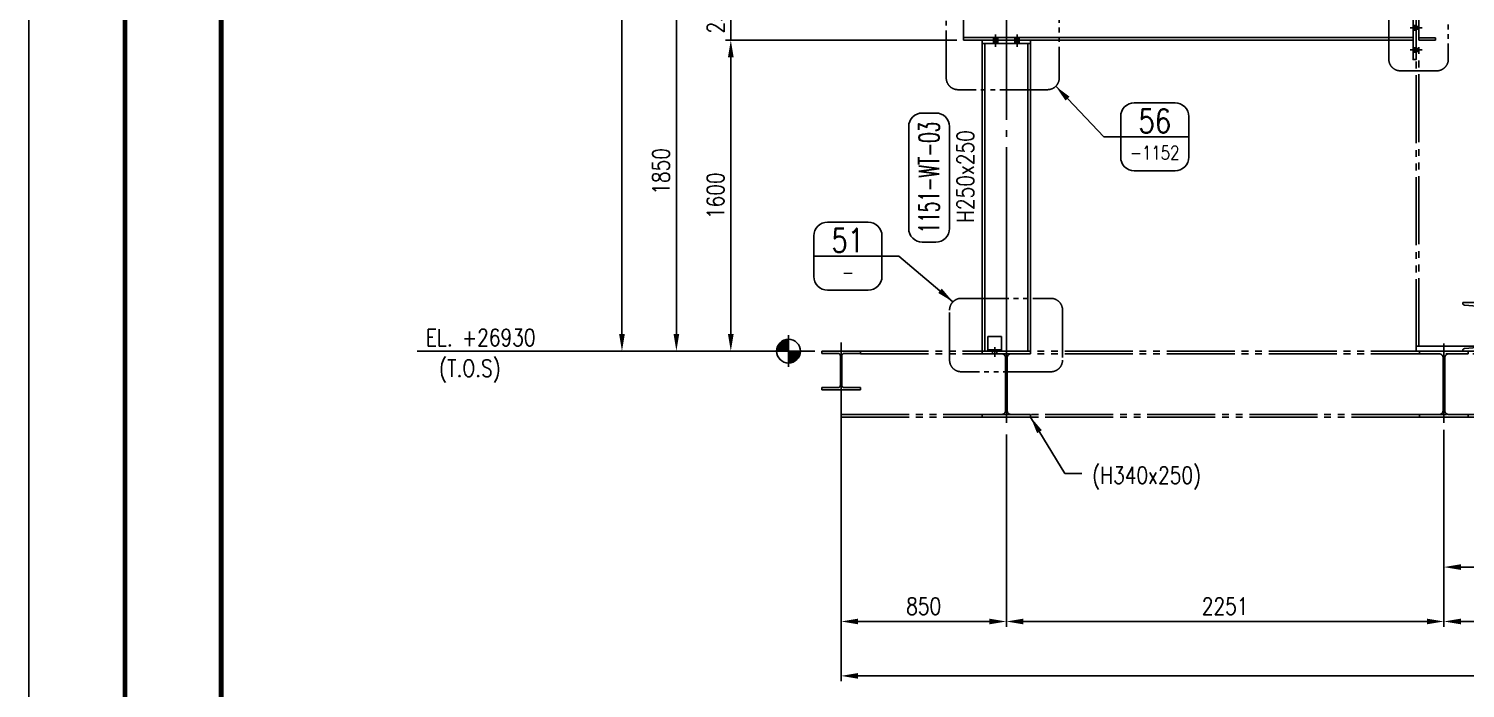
# Model space of a CAD drawing. Header units: millimetres. Extents: x 0 to 134087, y -49114 to 20834.
# Drawn here: x 31302 to 38692, y 7378 to 10772 of the extents above; entities that cross this region are included whole.
import ezdxf
from ezdxf.enums import TextEntityAlignment as Align

# ---------------------------------------------------------------- set-up
doc = ezdxf.new("R2010")
doc.units = ezdxf.units.MM
doc.header["$LTSCALE"] = 35
for name, pattern in [('JNK-CENTER', [34, 30, -1.5, 1, -1.5]), ('JNK-HIDDEN', [3, 2, -1]), ('JNK-PHANTOM', [15, 10, -1, 1, -1, 1, -1]), ('PH2', [15, 10, -1, 1, -1, 1, -1])]:
    doc.linetypes.add(name, pattern=pattern)
for name, color, linetype in [('CEN-R', 1, 'JNK-CENTER'), ('CON-G', 3, 'Continuous'), ('CON-W', 7, 'Continuous'), ('CON-Y', 2, 'Continuous'), ('det', 2, 'PH2'), ('Dim-W', 7, 'Continuous'), ('HID-Y', 2, 'JNK-HIDDEN'), ('PHA-M', 6, 'JNK-PHANTOM'), ('STL-OBJT', 7, 'Continuous')]:
    doc.layers.add(name, color=color, linetype=linetype)
doc.styles.add('SIMPLEX', font='simplex.shx', dxfattribs={"width": 0.8})
doc.dimstyles.new('DIM35', dxfattribs={"dimscale": 35, "dimtxt": 2.5, "dimasz": 2.5, "dimexe": 0.8, "dimexo": 1, "dimgap": 1, "dimtad": 1, "dimdec": 1, "dimdsep": 46, "dimtxsty": 'SIMPLEX', "dimcen": 0, "dimclrd": 7, "dimclre": 7, "dimclrt": 2, "dimadec": 1, "dimazin": 2, "dimtfac": 1, "dimtdec": 1, "dimtix": 1, "dimtmove": 2, "dimatfit": 2, "dimfxl": 1, "dimtfill": 1, "dimarcsym": 1})

# ---------------------------------------------------------------- blocks, each defined once
blk = doc.blocks.new('*D374')
at = {"layer": 'DEFPOINTS', "color": 0, "transparency": 16777216}
for p in [(34633.5, 10963.1), (36125.9, 10963.1), (35380.9, 9113.1)]:
    blk.add_point(p, dxfattribs=at)
at = {"layer": 'Dim-W', "color": 7, "linetype": 'ByBlock', "lineweight": -2, "transparency": 16777216}
for p, q in [((36090.9, 10963.1), (34605.5, 10963.1)), ((34633.5, 9200.6), (34633.5, 10875.6)), ((35345.9, 9113.1), (34605.5, 9113.1))]:
    blk.add_line(p, q, dxfattribs=at)
at = {"layer": 'Dim-W', "color": 7, "transparency": 16777216}
for points in [[(34618.9, 10875.6), (34648.1, 10875.6), (34633.5, 10963.1)], [(34618.9, 9200.6), (34648.1, 9200.6), (34633.5, 9113.1)]]:
    blk.add_solid(points, dxfattribs=at)
at = {"layer": 'Dim-W', "color": 2, "transparency": 16777216, "insert": (34554.8, 10038.1), "char_height": 87.5, "attachment_point": 5, "rotation": 90, "style": 'SIMPLEX', "bg_fill": 3, "box_fill_scale": 1.1, "bg_fill_color": 256, "bg_fill_true_color": 13158600, "bg_fill_transparency": 0}
blk.add_mtext('1850', dxfattribs=at)
blk = doc.blocks.new('*D376')
at = {"layer": 'DEFPOINTS', "color": 0, "transparency": 16777216}
for p in [(35480.9, 8885.4), (43682.9, 8861.1), (43682.9, 7441.6)]:
    blk.add_point(p, dxfattribs=at)
at = {"layer": 'Dim-W', "color": 7, "linetype": 'ByBlock', "lineweight": -2, "transparency": 16777216}
for p, q in [((35480.9, 8850.4), (35480.9, 7413.6)), ((43682.9, 8826.1), (43682.9, 7413.6)), ((35568.4, 7441.6), (43595.4, 7441.6))]:
    blk.add_line(p, q, dxfattribs=at)
at = {"layer": 'Dim-W', "color": 7, "transparency": 16777216}
for points in [[(35568.4, 7456.2), (35568.4, 7427), (35480.9, 7441.6)], [(43595.4, 7456.2), (43595.4, 7427), (43682.9, 7441.6)]]:
    blk.add_solid(points, dxfattribs=at)
at = {"layer": 'Dim-W', "color": 2, "transparency": 16777216, "insert": (39581.9, 7520.4), "char_height": 87.5, "attachment_point": 5, "style": 'SIMPLEX', "bg_fill": 3, "box_fill_scale": 1.1, "bg_fill_color": 256, "bg_fill_true_color": 13158600, "bg_fill_transparency": 0}
blk.add_mtext('8202', dxfattribs=at)
blk = doc.blocks.new('A$C0ED36BC4')
at = {"layer": 'CEN-R'}
for p, q in [((-4101, -235), (-4101, 43.6)), ((-3251, -369.6), (-3251, 39.1)), ((-1000, 39.1), (-1000, -369.6)), ((-1000, 0), (-1000, -369.6)), ((-1000, 0), (-1000, -369.6)), ((-1000, 0), (-1000, -369.6)), ((-3251, -100), (-3251, -369.6))]:
    blk.add_line(p, q, dxfattribs=at)
at = {"layer": 'PHA-M'}
blk.add_line((-3376, 0), (-3126, 0), dxfattribs=at)
for points in [[(-4105, -24), (-4105, -176, -0.414214), (-4117, -188), (-4201, -188), (-4201, -200), (-4101, -200), (-4001, -200), (-4001, -188), (-4085, -188, -0.414214), (-4097, -176), (-4097, -24, -0.414214), (-4085, -12), (-4001, -12), (-4001, 0), (-4101, 0), (-4201, 0), (-4201, -12), (-4117, -12, -0.414214)], [(-3126, -340), (-3126, -326), (-3226.5, -326, -0.414214), (-3246.5, -306), (-3246.5, -34, -0.414214), (-3226.5, -14), (-3126, -14), (-3126, 0), (-3376, 0), (-3376, -14), (-3275.5, -14, -0.414214), (-3255.5, -34), (-3255.5, -306, -0.414214), (-3275.5, -326), (-3376, -326), (-3376, -340)], [(-875, -340), (-875, -326), (-975.5, -326, -0.414214), (-995.5, -306), (-995.5, -34, -0.414214), (-975.5, -14), (-875, -14), (-875, 0), (-1125, 0), (-1125, -14), (-1024.5, -14, -0.414214), (-1004.5, -34), (-1004.5, -306, -0.414214), (-1024.5, -326), (-1125, -326), (-1125, -340)]]:
    blk.add_lwpolyline(points, format="xyb", close=True, dxfattribs=at)
blk = doc.blocks.new('det-tag')
at = {"layer": 'CON-Y'}
blk.add_line((5, 0), (-5, 0), dxfattribs=at)
blk.add_lwpolyline([(-3, -5), (3, -5, 0.414214), (5, -3), (5, 3, 0.414214), (3, 5), (-3, 5, 0.414214), (-5, 3), (-5, -3, 0.414214)], format="xyb", close=True, dxfattribs=at)
at = {"layer": 'CON-G', "style": 'SIMPLEX', "width": 0.8}
blk.add_attdef('TAG', text='', height=3.5, dxfattribs=at).set_placement((0.02, 0.58), align=Align.CENTER)
at = {"layer": 'CON-Y', "style": 'SIMPLEX', "width": 0.8}
blk.add_attdef('-8888', text='', height=2, dxfattribs=at).set_placement((0, -3.34), align=Align.CENTER)
blk = doc.blocks.new('*D508')
at = {"color": 7, "linetype": 'ByBlock', "lineweight": -2, "transparency": 16777216}
for p, q in [((34574.2, 17377.1), (34325.5, 17377.1)), ((36187.5, 17377.1), (34692.8, 17377.1)), ((37435.5, 17377.1), (36578.4, 17377.1)), ((34353.5, 9200.6), (34353.5, 17289.6)), ((35295.9, 9113.1), (34325.5, 9113.1))]:
    blk.add_line(p, q, dxfattribs=at)
at = {"color": 7, "transparency": 16777216}
for points in [[(34338.9, 17289.6), (34368.1, 17289.6), (34353.5, 17377.1)], [(34338.9, 9200.6), (34368.1, 9200.6), (34353.5, 9113.1)]]:
    blk.add_solid(points, dxfattribs=at)
at = {"layer": 'DEFPOINTS', "color": 0, "transparency": 16777216}
for p in [(34353.5, 17377.1), (37470.5, 17377.1), (35330.9, 9113.1)]:
    blk.add_point(p, dxfattribs=at)
at = {"color": 2, "transparency": 16777216, "insert": (34274.8, 13245.1), "char_height": 87.5, "attachment_point": 5, "rotation": 90, "style": 'SIMPLEX', "bg_fill": 3, "box_fill_scale": 1.1, "bg_fill_color": 256, "bg_fill_true_color": 13158600, "bg_fill_transparency": 0}
blk.add_mtext('8264', dxfattribs=at)
blk = doc.blocks.new('DUCT-TAG')
at = {"layer": 'CON-G'}
blk.add_lwpolyline([(-9.49, -1), (-9.49, 1, -0.414214), (-7.49, 3), (7.49, 3, -0.414214), (9.49, 1), (9.49, -1, -0.414214), (7.49, -3), (-7.49, -3, -0.414214)], format="xyb", close=True, dxfattribs=at)
at = {"layer": 'CON-G', "style": 'SIMPLEX', "width": 1.246304}
blk.add_attdef('NAME', text='', height=3, dxfattribs=at).set_placement((-8.19, -1.5), (8.19, -1.5), align=Align.FIT)
at = {"layer": 'CON-Y', "style": 'SIMPLEX'}
blk.add_attdef('ELEVATION', text='', height=2, dxfattribs=at).set_placement((0, -6.02), align=Align.CENTER)
blk = doc.blocks.new('*D390')
at = {"color": 7, "linetype": 'ByBlock', "lineweight": -2, "transparency": 16777216}
for p, q in [((35480.9, 8815.4), (35480.9, 7693.6)), ((36330.9, 8683.4), (36330.9, 7693.6)), ((35568.4, 7721.6), (36243.4, 7721.6))]:
    blk.add_line(p, q, dxfattribs=at)
at = {"color": 7, "transparency": 16777216}
for points in [[(35568.4, 7736.2), (35568.4, 7707), (35480.9, 7721.6)], [(36243.4, 7736.2), (36243.4, 7707), (36330.9, 7721.6)]]:
    blk.add_solid(points, dxfattribs=at)
at = {"layer": 'DEFPOINTS', "color": 0, "transparency": 16777216}
for p in [(35480.9, 8850.4), (36330.9, 8718.4), (36330.9, 7721.6)]:
    blk.add_point(p, dxfattribs=at)
at = {"color": 2, "transparency": 16777216, "insert": (35905.9, 7800.4), "char_height": 87.5, "attachment_point": 5, "style": 'SIMPLEX', "bg_fill": 3, "box_fill_scale": 1.1, "bg_fill_color": 256, "bg_fill_true_color": 13158600, "bg_fill_transparency": 0}
blk.add_mtext('850', dxfattribs=at)
blk = doc.blocks.new('*D402')
at = {"color": 7, "linetype": 'ByBlock', "lineweight": -2, "transparency": 16777216}
for p, q in [((34913.5, 11050.6), (34913.5, 11138.1)), ((36055.9, 10963.1), (34885.5, 10963.1)), ((34913.5, 10713.1), (34913.5, 10963.1)), ((36075.9, 10713.1), (34885.5, 10713.1)), ((34913.5, 10625.6), (34913.5, 10538.1))]:
    blk.add_line(p, q, dxfattribs=at)
at = {"color": 7, "transparency": 16777216}
for points in [[(34898.9, 11050.6), (34928.1, 11050.6), (34913.5, 10963.1)], [(34898.9, 10625.6), (34928.1, 10625.6), (34913.5, 10713.1)]]:
    blk.add_solid(points, dxfattribs=at)
at = {"layer": 'DEFPOINTS', "color": 0, "transparency": 16777216}
for p in [(36090.9, 10963.1), (36110.9, 10713.1)]:
    blk.add_point(p, dxfattribs=at)
at = {"color": 2, "transparency": 16777216, "insert": (34834.8, 10838.1), "char_height": 87.5, "attachment_point": 5, "rotation": 90, "style": 'SIMPLEX', "bg_fill": 3, "box_fill_scale": 1.1, "bg_fill_color": 256, "bg_fill_true_color": 13158600, "bg_fill_transparency": 0}
blk.add_mtext('250', dxfattribs=at)
at = {"layer": 'DEFPOINTS', "color": 0, "transparency": 16777216}
blk.add_point((34913.5, 10963.1), dxfattribs=at)
blk = doc.blocks.new('*D403')
at = {"color": 7, "linetype": 'ByBlock', "lineweight": -2, "transparency": 16777216}
for p, q in [((35986.8, 10713.1), (34885.5, 10713.1)), ((34913.5, 9200.6), (34913.5, 10625.6)), ((35260.9, 9113.1), (34885.5, 9113.1))]:
    blk.add_line(p, q, dxfattribs=at)
at = {"color": 7, "transparency": 16777216}
for points in [[(34898.9, 10625.6), (34928.1, 10625.6), (34913.5, 10713.1)], [(34898.9, 9200.6), (34928.1, 9200.6), (34913.5, 9113.1)]]:
    blk.add_solid(points, dxfattribs=at)
at = {"layer": 'DEFPOINTS', "color": 0, "transparency": 16777216}
for p in [(34913.5, 10713.1), (36021.8, 10713.1), (35295.9, 9113.1)]:
    blk.add_point(p, dxfattribs=at)
at = {"color": 2, "transparency": 16777216, "insert": (34834.8, 9913.1), "char_height": 87.5, "attachment_point": 5, "rotation": 90, "style": 'SIMPLEX', "bg_fill": 3, "box_fill_scale": 1.1, "bg_fill_color": 256, "bg_fill_true_color": 13158600, "bg_fill_transparency": 0}
blk.add_mtext('1600', dxfattribs=at)
blk = doc.blocks.new('FS-MARK')
h = blk.add_hatch(color=256)
edge = h.paths.add_edge_path()
edge.add_arc((0, 0), 1.75, 90, 180)
edge.add_line((-1.75, 0), (0, 0))
edge.add_line((0, 0), (0, 1.75))
h = blk.add_hatch(color=256)
edge = h.paths.add_edge_path()
edge.add_line((0, 0), (0, -1.75))
edge.add_arc((0, 0), 1.75, 270, 360)
edge.add_line((1.75, 0), (0, 0))
for p, q in [((0, 2.33), (0, -2.33)), ((2.33, 0), (-2.33, 0))]:
    blk.add_line(p, q)
blk.add_circle((0, 0), 1.75)
at = {"layer": 'CON-Y', "style": 'SIMPLEX', "width": 0.8}
blk.add_attdef('F.S.', (3.19, 1), '', height=2.5, dxfattribs=at)
blk = doc.blocks.new('A$C326477C4')
at = {"layer": 'CEN-R'}
blk.add_line((35, -54), (35, -104), dxfattribs=at)
at = {"layer": 'CON-G', "ltscale": 0.5}
for p, q in [((70, -69), (0, -69)), ((70, -75), (0, -75))]:
    blk.add_line(p, q, dxfattribs=at)
blk.add_lwpolyline([(0, 0), (0, -75), (70, -75), (70, 0), (0, 0)], dxfattribs=at)
at = {"layer": 'CON-Y'}
for p, q in [((23.5, -69), (23.5, -89)), ((46.5, -69), (46.5, -89))]:
    blk.add_line(p, q, dxfattribs=at)
blk = doc.blocks.new('A$C26C762BA')
at = {"layer": 'CEN-R'}
for p, q in [((-53, 140), (162, 140)), ((-53, -224), (162, -224)), ((-53, -651), (162, -651)), ((-53, -1050), (162, -1050))]:
    blk.add_line(p, q, dxfattribs=at)
at = {"layer": 'CON-G'}
blk.add_line((0, 0), (-815, 0), dxfattribs=at)
blk.add_lwpolyline([(56, 280), (0, 280), (0, -1225), (56, -1225)], close=True, dxfattribs=at)
at = {"layer": 'Dim-W', "const_width": 80.5}
for points in [[(0, 140), (108, 140)], [(0, -224), (108, -224)], [(0, -651), (108, -651)], [(0, -1050), (108, -1050)]]:
    blk.add_lwpolyline(points, dxfattribs=at)
at = {"layer": 'HID-Y'}
for p, q in [((0, 180), (108, 180)), ((0, 100), (108, 100)), ((0, -184), (108, -184)), ((0, -264), (108, -264)), ((0, -611), (108, -611)), ((0, -691), (108, -691)), ((0, -1010), (108, -1010)), ((0, -1090), (108, -1090))]:
    blk.add_line(p, q, dxfattribs=at)
blk = doc.blocks.new('A$C7CD83CD9')
at = {"layer": 'PHA-M'}
for p, q in [((-1143, 20), (-1143, 3335)), ((-1129, 25), (-1129, 3335)), ((-903, 246.2), (-903, 250)), ((-903, 250), (-803, 250)), ((-829.9, 231.5), (-894.8, 237.2)), ((-1143, 25), (-803, 25)), ((-1143, 0), (-1143, 25)), ((-803, 0), (-1143, 0)), ((-903, 3.8), (-903, 0)), ((-803, 0), (-903, 0)), ((-894.8, 12.8), (-829.9, 18.5))]:
    blk.add_line(p, q, dxfattribs=at)
for centre, start, end in [((-894, 246.2), 180, 265), ((-894, 3.8), 95, 180)]:
    blk.add_arc(centre, 9, start, end, dxfattribs=at)
blk = doc.blocks.new('*D476')
at = {"color": 7, "linetype": 'ByBlock', "lineweight": -2, "transparency": 16777216}
for p, q in [((38581.9, 8708.6), (38581.9, 7693.6)), ((40581.9, 8708.6), (40581.9, 7693.6)), ((38669.4, 7721.6), (40494.4, 7721.6))]:
    blk.add_line(p, q, dxfattribs=at)
at = {"color": 7, "transparency": 16777216}
for points in [[(38669.4, 7736.2), (38669.4, 7707), (38581.9, 7721.6)], [(40494.4, 7736.2), (40494.4, 7707), (40581.9, 7721.6)]]:
    blk.add_solid(points, dxfattribs=at)
at = {"layer": 'DEFPOINTS', "color": 0, "transparency": 16777216}
for p in [(38581.9, 8743.6), (40581.9, 8743.6), (40581.9, 7721.6)]:
    blk.add_point(p, dxfattribs=at)
at = {"color": 2, "transparency": 16777216, "insert": (39581.9, 7800.4), "char_height": 87.5, "attachment_point": 5, "style": 'SIMPLEX', "bg_fill": 3, "box_fill_scale": 1.1, "bg_fill_color": 256, "bg_fill_true_color": 13158600, "bg_fill_transparency": 0}
blk.add_mtext('2000', dxfattribs=at)
blk = doc.blocks.new('*D478')
at = {"color": 7, "linetype": 'ByBlock', "lineweight": -2, "transparency": 16777216}
for p, q in [((36330.9, 8648.4), (36330.9, 7693.6)), ((38581.9, 8673.6), (38581.9, 7693.6)), ((36418.4, 7721.6), (38494.4, 7721.6))]:
    blk.add_line(p, q, dxfattribs=at)
at = {"color": 7, "transparency": 16777216}
for points in [[(36418.4, 7736.2), (36418.4, 7707), (36330.9, 7721.6)], [(38494.4, 7736.2), (38494.4, 7707), (38581.9, 7721.6)]]:
    blk.add_solid(points, dxfattribs=at)
at = {"layer": 'DEFPOINTS', "color": 0, "transparency": 16777216}
for p in [(36330.9, 8683.4), (38581.9, 8708.6), (38581.9, 7721.6)]:
    blk.add_point(p, dxfattribs=at)
at = {"color": 2, "transparency": 16777216, "insert": (37456.4, 7800.4), "char_height": 87.5, "attachment_point": 5, "style": 'SIMPLEX', "bg_fill": 3, "box_fill_scale": 1.1, "bg_fill_color": 256, "bg_fill_true_color": 13158600, "bg_fill_transparency": 0}
blk.add_mtext('2251', dxfattribs=at)
blk = doc.blocks.new('*D479')
at = {"color": 7, "linetype": 'ByBlock', "lineweight": -2, "transparency": 16777216}
for p, q in [((38581.9, 8638.6), (38581.9, 7973.6)), ((39581.9, 8510.7), (39581.9, 7973.6)), ((38669.4, 8001.6), (39494.4, 8001.6))]:
    blk.add_line(p, q, dxfattribs=at)
at = {"color": 7, "transparency": 16777216}
for points in [[(38669.4, 8016.2), (38669.4, 7987), (38581.9, 8001.6)], [(39494.4, 8016.2), (39494.4, 7987), (39581.9, 8001.6)]]:
    blk.add_solid(points, dxfattribs=at)
at = {"layer": 'DEFPOINTS', "color": 0, "transparency": 16777216}
for p in [(38581.9, 8673.6), (39581.9, 8545.7, 0), (39581.9, 8001.6)]:
    blk.add_point(p, dxfattribs=at)
at = {"color": 2, "transparency": 16777216, "insert": (39081.9, 8080.4), "char_height": 87.5, "attachment_point": 5, "style": 'SIMPLEX', "bg_fill": 3, "box_fill_scale": 1.1, "bg_fill_color": 256, "bg_fill_true_color": 13158600, "bg_fill_transparency": 0}
blk.add_mtext('1000', dxfattribs=at)

msp = doc.modelspace()

# ---------------------------------------------------------------- linework, layer by layer
at = {"color": 7}
msp.add_line((31301.8841, 0), (31301.8841, 20819.8781), dxfattribs=at)
at = {"color": 7, "const_width": 24.7561}
for points in [[(31797.006, 20200.9756), (31797.006, 618.9025)], [(32292.128, 618.9025), (32292.128, 20213.3537)]]:
    msp.add_lwpolyline(points, dxfattribs=at)
at = {"layer": 'CEN-R'}
msp.add_line((36330.903, 9113.1473), (36330.903, 10963.1473), dxfattribs=at)
at = {"layer": 'CON-G'}
for p, q in [((36205.903, 9113.1473), (36205.903, 10697.1473)), ((36219.903, 9113.1473), (36219.903, 10697.1473)), ((36441.903, 9113.1473), (36441.903, 10697.1473)), ((36455.903, 9113.1473), (36455.903, 10697.1473))]:
    msp.add_line(p, q, dxfattribs=at)
at = {"layer": 'det', "ltscale": 0.7}
msp.add_lwpolyline([(38298.2189, 10615.7428), (38298.2189, 11063.0311, -0.414213562), (38358.2189, 11123.0311), (38544.3164, 11123.0311, -0.414213562), (38604.3164, 11063.0311), (38604.3164, 10615.7428, -0.414213562), (38544.3164, 10555.7428), (38358.2189, 10555.7428, -0.414213562)], format="xyb", close=True, dxfattribs=at)
at = {"layer": 'PHA-M'}
for p, q in [((38452.903, 10725.1473), (38538.903, 10725.1473)), ((38538.903, 10713.1473), (38538.903, 10725.1473)), ((38452.903, 10713.1473), (38538.903, 10713.1473))]:
    msp.add_line(p, q, dxfattribs=at)

# ---------------------------------------------------------------- block references
msp.add_blockref('A$C7CD83CD9', (39581.903, 9113.1473))
at = {"xscale": 0.2857142857142857, "yscale": 0.2857142857142857, "zscale": 0.2857142857142857}
msp.add_blockref('A$C26C762BA', (38422.903, 10963.1473), dxfattribs=at)

# ---------------------------------------------------------------- texts
at = {"layer": 'CON-Y', "style": 'SIMPLEX', "width": 0.8}
for s, p in [('EL. +26930', (33344.8811, 9139.2592)), ('(T.O.S)', (33412.601, 8981.2638))]:
    msp.add_text(s, height=87.5, dxfattribs=at).set_placement(p)

# ---------------------------------------------------------------- dimensions: what is measured, and where the dimension line sits
at = {"layer": 'Dim-W'}
dim = msp.add_linear_dim(base=(34633.513, 10963.1473), p1=(35380.903, 9113.1473), p2=(36125.903, 10963.1473), angle=90, dimstyle='DIM35', dxfattribs=at)
dim.commit()
dim.dimension.update_dxf_attribs({"geometry": '*D374', "text_midpoint": (34554.763, 10038.1473)})
dim = msp.add_linear_dim(base=(43682.903, 7441.6053), p1=(35480.903, 8885.375), p2=(43682.903, 8861.0817), dimstyle='DIM35', dxfattribs=at)
dim.commit()
dim.dimension.update_dxf_attribs({"geometry": '*D376', "text_midpoint": (39581.903, 7520.3553)})

# ---------------------------------------------------------------- next in the draw order: linework, layer by layer
at = {"layer": 'CON-G'}
for p, q in [((36110.903, 10713.1473), (36110.903, 10963.1473)), ((38422.903, 10727.1473), (36110.903, 10727.1473)), ((38422.903, 10713.1473), (36110.903, 10713.1473))]:
    msp.add_line(p, q, dxfattribs=at)
at = {"layer": 'det', "ltscale": 0.7}
for points in [[(36021.7934, 10518.6892), (36021.7934, 11047.5366, -0.414213562), (36081.7934, 11107.5366), (36542.7663, 11107.5366, -0.414213562), (36602.7663, 11047.5366), (36602.7663, 10518.6892, -0.414213562), (36542.7663, 10458.6892), (36081.7934, 10458.6892, -0.414213562)], [(36038.843, 9066.9), (36038.843, 9324.5917, -0.414213562), (36098.843, 9384.5917), (36559.8159, 9384.5917, -0.414213562), (36619.8159, 9324.5917), (36619.8159, 9066.9, -0.414213562), (36559.8159, 9006.9), (36098.843, 9006.9, -0.414213562)]]:
    msp.add_lwpolyline(points, format="xyb", close=True, dxfattribs=at)
at = {"layer": 'Dim-W'}
msp.add_line((33300.4824, 9113.1473), (34707.6139, 9113.1473), dxfattribs=at)
at = {"layer": 'STL-OBJT'}
for p, q in [((35690.8879, 9601.8686), (35778.3879, 9601.8686)), ((36719.6721, 8482.9319), (36632.1721, 8482.9319))]:
    msp.add_line(p, q, dxfattribs=at)

# ---------------------------------------------------------------- next in the draw order: block references
msp.add_blockref('A$C0ED36BC4', (39581.903, 9113.1473))
ref = msp.add_blockref('det-tag', (35515.8879, 9601.8686), dxfattribs=dict(at, xscale=-35, yscale=35, zscale=35))
ref.add_attrib('TAG', '51', dxfattribs={"layer": 'CON-G', "height": 122.5, "style": 'SIMPLEX', "width": 0.8}).set_placement((35515.0713, 9622.1686), align=Align.CENTER)
ref.add_attrib('-8888', '-', dxfattribs={"layer": 'CON-Y', "height": 70, "style": 'SIMPLEX', "width": 0.8}).set_placement((35515.8879, 9484.9686), align=Align.CENTER)

# ---------------------------------------------------------------- next in the draw order: texts
at = {"layer": 'CON-W', "color": 2, "style": 'SIMPLEX', "width": 0.8}
msp.add_text('(H340x250)', height=87.5, dxfattribs=at).set_placement((37052.6907, 8430.2262, 0), align=Align.CENTER)
at = {"layer": 'CON-Y', "style": 'SIMPLEX', "width": 0.8}
msp.add_text('H250x250', height=87.5, rotation=90, dxfattribs=at).set_placement((36164.2749, 9773.1022))

# ---------------------------------------------------------------- next in the draw order: leaders
at = {"layer": 'CON-W'}
for points in [[(36056.4166, 9367.0181), (35778.3879, 9601.8686)], [(36455.903, 8773.1473), (36632.1721, 8482.9319)]]:
    msp.add_leader(points, dimstyle='DIM35', override={"dimgap": 1, "dimtad": 0}, dxfattribs=at)

# ---------------------------------------------------------------- next in the draw order: dimensions: what is measured, and where the dimension line sits
dim = msp.add_linear_dim(base=(34353.513, 17377.1473), p1=(35330.903, 9113.1473), p2=(37470.4746, 17377.1473), angle=90, dimstyle='DIM35')
dim.commit()
dim.dimension.update_dxf_attribs({"geometry": '*D508', "text_midpoint": (34274.763, 13245.1473)})
for base, p1, p2, picture, middle in [((36330.903, 7721.6053), (35480.903, 8850.375), (36330.903, 8718.3693), '*D390', (35905.903, 7800.3553)), ((40581.903, 7721.6053), (38581.903, 8743.5661), (40581.903, 8743.5661), '*D476', (39581.903, 7800.3553))]:
    dim = msp.add_linear_dim(base=base, p1=p1, p2=p2, dimstyle='DIM35')
    dim.commit()
    dim.dimension.update_dxf_attribs({"geometry": picture, "text_midpoint": middle})

# ---------------------------------------------------------------- next in the draw order: linework, layer by layer
at = {"layer": 'CEN-R'}
for p, q in [((36275.903, 10742.7898), (36275.903, 10679.4331)), ((36385.903, 10742.7898), (36385.903, 10679.4331))]:
    msp.add_line(p, q, dxfattribs=at)
at = {"layer": 'CON-G'}
msp.add_line((36205.903, 9113.1473), (36455.903, 9113.1473), dxfattribs=at)
msp.add_lwpolyline([(36205.903, 10713.1473), (36455.903, 10713.1473), (36455.903, 10697.1473), (36205.903, 10697.1473)], close=True, dxfattribs=at)
at = {"layer": 'CON-W', "const_width": 23}
for points in [[(36275.903, 10728.1473), (36275.903, 10697.1473)], [(36385.903, 10728.1473), (36385.903, 10697.1473)]]:
    msp.add_lwpolyline(points, dxfattribs=at)
at = {"layer": 'HID-Y', "ltscale": 2}
for p, q in [((36264.403, 10728.1473), (36264.403, 10697.1473)), ((36287.403, 10728.1473), (36287.403, 10697.1473)), ((36374.403, 10728.1473), (36374.403, 10697.1473)), ((36397.403, 10728.1473), (36397.403, 10697.1473))]:
    msp.add_line(p, q, dxfattribs=at)
at = {"layer": 'PHA-M'}
for p, q in [((35480.903, 8913.1473), (35480.903, 8769.9991)), ((35480.903, 8787.1473), (43682.903, 8787.1473)), ((35480.903, 8773.1473), (43682.903, 8773.1473))]:
    msp.add_line(p, q, dxfattribs=at)
at = {"layer": 'STL-OBJT'}
msp.add_line((36918.9841, 10216.4342), (36831.4841, 10216.4342), dxfattribs=at)

# ---------------------------------------------------------------- next in the draw order: block references
at = {"xscale": -1}
msp.add_blockref('A$C326477C4', (36305.903, 9188.1473), dxfattribs=at)
at = {"layer": 'CON-W'}
ref = msp.add_blockref('DUCT-TAG', (35933.611, 10006.4787), dxfattribs=dict(at, xscale=-35, yscale=35, zscale=35, rotation=90))
ref.add_attrib('NAME', '1151-WT-03', dxfattribs={"layer": 'CON-G', "height": 105, "rotation": 90, "style": 'SIMPLEX', "width": 0.585}).set_placement((35986.111, 9719.8287), (35986.111, 10293.1287), align=Align.FIT)
at = {"layer": 'STL-OBJT', "xscale": 35, "yscale": 35, "zscale": 35}
msp.add_blockref('det-tag', (37093.9841, 10216.4342), dxfattribs=at).add_auto_attribs({'TAG': '56', '-8888': '-1152'})

# ---------------------------------------------------------------- next in the draw order: dimensions: what is measured, and where the dimension line sits
dim = msp.add_linear_dim(base=(34913.513, 10963.1473), p1=(36110.903, 10713.1473), p2=(36090.903, 10963.1473), angle=90, dimstyle='DIM35')
dim.commit()
dim.dimension.update_dxf_attribs({"geometry": '*D402', "text_midpoint": (34834.763, 10838.1473)})
dim = msp.add_linear_dim(base=(38581.903, 7721.6053), p1=(36330.903, 8683.3693), p2=(38581.903, 8708.5661), dimstyle='DIM35')
dim.commit()
dim.dimension.update_dxf_attribs({"geometry": '*D478', "text_midpoint": (37456.403, 7800.3553)})

# ---------------------------------------------------------------- next in the draw order: leaders
at = {"layer": 'CON-W'}
msp.add_leader([(36585.1927, 10476.2628), (36831.4841, 10216.4342)], dimstyle='DIM35', override={"dimgap": 1, "dimtad": 0}, dxfattribs=at)

# ---------------------------------------------------------------- next in the draw order: dimensions: what is measured, and where the dimension line sits
dim = msp.add_linear_dim(base=(34913.513, 10713.1473), p1=(35295.903, 9113.1473), p2=(36021.7934, 10713.1473), angle=90, dimstyle='DIM35')
dim.commit()
dim.dimension.update_dxf_attribs({"geometry": '*D403', "text_midpoint": (34834.763, 9913.1473)})
dim = msp.add_linear_dim(base=(39581.903, 8001.6053), p1=(38581.903, 8673.5661), p2=(39581.903, 8545.7075, 0), dimstyle='DIM35')
dim.commit()
dim.dimension.update_dxf_attribs({"geometry": '*D479', "text_midpoint": (39081.903, 8080.3553)})

# ---------------------------------------------------------------- next in the draw order: linework, layer by layer
at = {"layer": 'PHA-M'}
for p, q in [((35580.903, 9113.1473), (43682.903, 9113.1473)), ((35580.903, 9099.1473), (43682.903, 9099.1473))]:
    msp.add_line(p, q, dxfattribs=at)

# ---------------------------------------------------------------- next in the draw order: block references
at = {"layer": 'CON-W', "xscale": 35, "yscale": 35, "zscale": 35}
msp.add_blockref('FS-MARK', (35210.4623, 9113.1473), dxfattribs=at)

doc.saveas('drawing.dxf')
